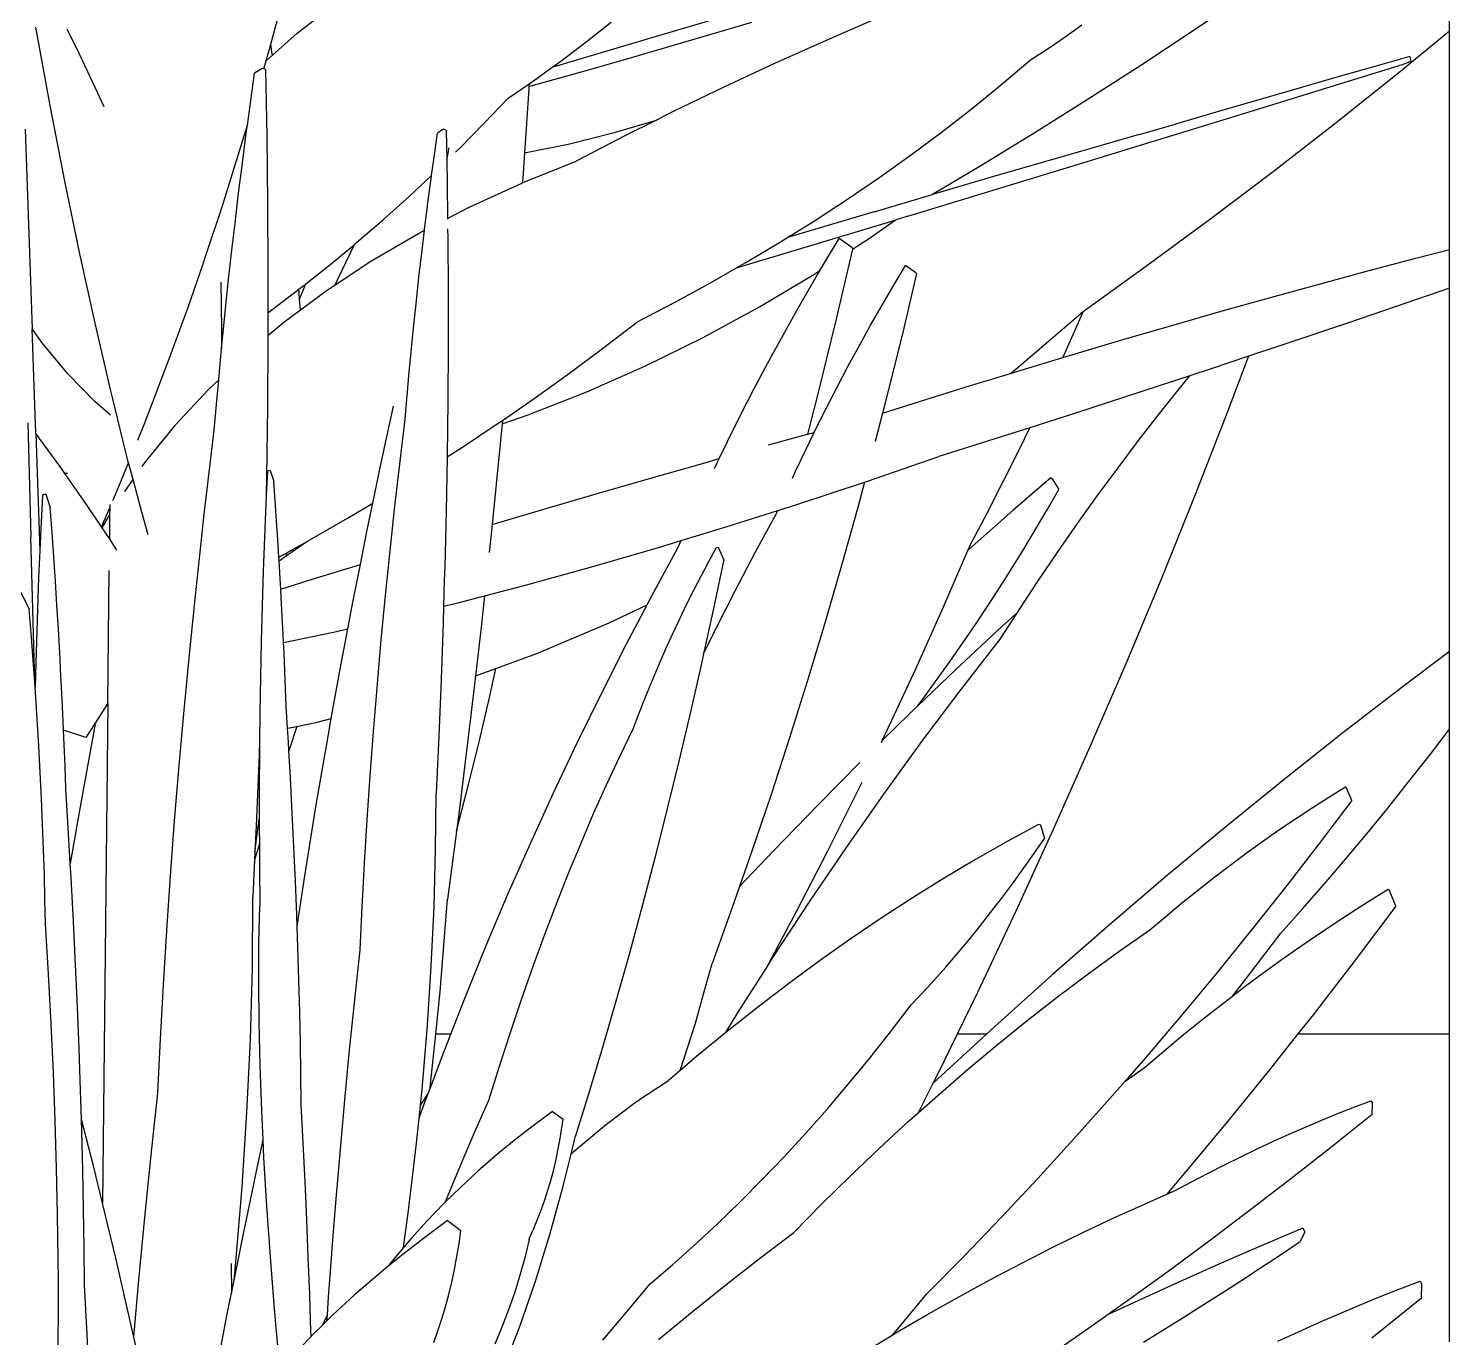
# Model space of a CAD drawing. Header units: metres. Extents: x 244.4 to 340.3, y -4.1 to 64.3.
# Drawn here: x 249.1313 to 249.6251, y 7.6842 to 8.139 of the extents above; entities that cross this region are included whole.
import ezdxf

# ---------------------------------------------------------------- set-up
doc = ezdxf.new("R2010")
doc.units = ezdxf.units.M
doc.layers.add('Edges', color=7, linetype='Continuous')

# ---------------------------------------------------------------- blocks, each defined once
blk = doc.blocks.new('Novo+Sobrado2m fr')
for p, q in [((-5.96313, -1.07925), (-5.96313, -1.01919)), ((-6.03347, -1.06644), (-6.0519, -1.0789)), ((-6.37268, -1.08376), (-6.36816, -1.06718)), ((-6.36349, -1.07996), (-6.35297, -1.0718)), ((-6.26308, -1.08299), (-6.25444, -1.07613)), ((-6.21481, -1.07407), (-6.2388, -1.08113)), ((-6.22049, -1.08051), (-6.20555, -1.07607)), ((-6.16168, -1.07461), (-6.17977, -1.08244)), ((-6.44928, -1.10507), (-6.45427, -1.07787)), ((-6.44034, -1.08483), (-6.4434, -1.07871)), ((-6.37214, -1.08763), (-6.36349, -1.07996)), ((-6.2388, -1.08113), (-6.27499, -1.09186)), ((-6.23508, -1.0848), (-6.22049, -1.08051)), ((-6.10265, -1.08524), (-6.0967, -1.08116)), ((-6.0967, -1.08116), (-6.09085, -1.07701)), ((-6.0519, -1.0789), (-6.07043, -1.09113)), ((-5.96313, -1.07925), (-5.98082, -1.09372)), ((-5.96313, -1.15512), (-5.96313, -1.07925)), ((-6.43627, -1.09331), (-6.44034, -1.08483)), ((-6.37431, -1.08955), (-6.37324, -1.08584)), ((-6.37324, -1.08584), (-6.37268, -1.08376)), ((-6.37219, -1.08724), (-6.37268, -1.08376)), ((-6.27193, -1.08967), (-6.26308, -1.08299)), ((-6.24929, -1.08892), (-6.23508, -1.0848)), ((-6.17977, -1.08244), (-6.19763, -1.09046)), ((-6.10871, -1.08925), (-6.10265, -1.08524)), ((-6.37511, -1.09237), (-6.37431, -1.08955)), ((-6.37431, -1.08955), (-6.37214, -1.08763)), ((-6.37214, -1.08763), (-6.37219, -1.08724)), ((-6.27499, -1.09186), (-6.27193, -1.08967)), ((-6.2631, -1.09288), (-6.24929, -1.08892)), ((-6.19763, -1.09046), (-6.21524, -1.09868)), ((-6.11864, -1.0977), (-6.10871, -1.08925)), ((-6.07043, -1.09113), (-6.08906, -1.10311)), ((-6.03728, -1.1087), (-5.97913, -1.09072)), ((-5.97694, -1.08807), (-5.9899, -1.09173)), ((-5.97913, -1.09072), (-5.97663, -1.08965)), ((-5.97694, -1.08807), (-5.97663, -1.08965)), ((-6.43446, -1.09707), (-6.43627, -1.09331)), ((-6.37978, -1.10424), (-6.37831, -1.09379)), ((-6.3756, -1.09218), (-6.37831, -1.09379)), ((-6.37511, -1.09237), (-6.3756, -1.09218)), ((-6.37453, -1.09259), (-6.37511, -1.09237)), ((-6.37453, -1.09259), (-6.3741, -1.11574)), ((-6.28099, -1.09617), (-6.27499, -1.09186)), ((-6.27647, -1.09666), (-6.2631, -1.09288)), ((-6.00311, -1.09549), (-6.01658, -1.09935)), ((-5.9899, -1.09173), (-6.00311, -1.09549)), ((-5.98082, -1.09372), (-6.00256, -1.11105)), ((-6.43057, -1.10551), (-6.43446, -1.09707)), ((-6.29025, -1.10249), (-6.28292, -1.09749)), ((-6.28302, -1.09926), (-6.28456, -1.12149)), ((-6.28298, -1.09847), (-6.28302, -1.09926)), ((-6.28298, -1.09847), (-6.27647, -1.09666)), ((-6.28292, -1.09749), (-6.28298, -1.09847)), ((-6.28292, -1.09749), (-6.28099, -1.09617)), ((-6.21524, -1.09868), (-6.23261, -1.10708)), ((-6.12884, -1.106), (-6.11864, -1.0977)), ((-6.01658, -1.09935), (-6.03027, -1.10331)), ((-6.44419, -1.13132), (-6.44928, -1.10507)), ((-6.38082, -1.11189), (-6.37978, -1.10424)), ((-6.29851, -1.11124), (-6.29025, -1.10249)), ((-6.13931, -1.11415), (-6.12884, -1.106)), ((-6.08906, -1.10311), (-6.10779, -1.11486)), ((-6.03027, -1.10331), (-6.04419, -1.10736)), ((-6.25289, -1.11434), (-6.2387, -1.11013)), ((-6.2387, -1.11013), (-6.24973, -1.11566)), ((-6.23261, -1.10708), (-6.2387, -1.11013)), ((-6.09471, -1.12631), (-6.03728, -1.1087)), ((-6.04419, -1.10736), (-6.05833, -1.1115)), ((-6.45805, -1.11331), (-6.45557, -1.18265)), ((-6.38397, -1.12236), (-6.38082, -1.11189)), ((-6.38256, -1.12511), (-6.38119, -1.11468)), ((-6.38119, -1.11468), (-6.38082, -1.11189)), ((-6.3741, -1.11574), (-6.37382, -1.13905)), ((-6.31597, -1.12301), (-6.31479, -1.11463)), ((-6.31262, -1.11334), (-6.31479, -1.11463)), ((-6.31176, -1.11367), (-6.31262, -1.11334)), ((-6.31176, -1.11367), (-6.31157, -1.12401)), ((-6.30698, -1.11984), (-6.29851, -1.11124)), ((-6.26939, -1.11844), (-6.25289, -1.11434)), ((-6.24973, -1.11566), (-6.2666, -1.12443)), ((-6.15005, -1.12213), (-6.13931, -1.11415)), ((-6.10779, -1.11486), (-6.12661, -1.12636)), ((-6.07094, -1.11511), (-6.0966, -1.12251)), ((-6.07094, -1.11511), (-6.05833, -1.1115)), ((-6.00256, -1.11105), (-6.02447, -1.12807)), ((-6.31157, -1.12401), (-6.31074, -1.11982)), ((-6.30847, -1.12129), (-6.30698, -1.11984)), ((-6.28456, -1.12149), (-6.26939, -1.11844)), ((-6.38961, -1.14023), (-6.38397, -1.12236)), ((-6.38386, -1.13551), (-6.38256, -1.12511)), ((-6.31683, -1.12939), (-6.31597, -1.12301)), ((-6.31157, -1.12401), (-6.31142, -1.13222)), ((-6.2853, -1.13197), (-6.2666, -1.12443)), ((-6.28456, -1.12149), (-6.28517, -1.13028)), ((-6.16105, -1.12996), (-6.15005, -1.12213)), ((-6.0966, -1.12251), (-6.12279, -1.13013)), ((-6.31882, -1.13124), (-6.31683, -1.12939)), ((-6.3171, -1.13137), (-6.31683, -1.12939)), ((-6.28517, -1.13028), (-6.2853, -1.13197)), ((-6.17231, -1.13762), (-6.16105, -1.12996)), ((-6.15133, -1.14353), (-6.09471, -1.12631)), ((-6.12661, -1.12636), (-6.1428, -1.136)), ((-6.12279, -1.13013), (-6.1428, -1.136)), ((-6.02447, -1.12807), (-6.04653, -1.14478)), ((-6.439, -1.15656), (-6.44419, -1.13132)), ((-6.38511, -1.1459), (-6.38386, -1.13551)), ((-6.32452, -1.13657), (-6.31882, -1.13124)), ((-6.31819, -1.13972), (-6.3171, -1.13137)), ((-6.31142, -1.13222), (-6.31127, -1.14428)), ((-6.30398, -1.1405), (-6.2857, -1.13213)), ((-6.2857, -1.13213), (-6.2853, -1.13197)), ((-6.39543, -1.15782), (-6.38961, -1.14023)), ((-6.37382, -1.13905), (-6.37368, -1.16252)), ((-6.33358, -1.14471), (-6.32452, -1.13657)), ((-6.31924, -1.14805), (-6.31824, -1.14009)), ((-6.31824, -1.14009), (-6.31819, -1.13972)), ((-6.31127, -1.14428), (-6.30398, -1.1405)), ((-6.18383, -1.14513), (-6.17231, -1.13762)), ((-6.16303, -1.14197), (-6.1428, -1.136)), ((-6.34285, -1.15269), (-6.33358, -1.14471)), ((-6.31136, -1.14432), (-6.31127, -1.14428)), ((-6.20706, -1.16031), (-6.15576, -1.14486)), ((-6.16303, -1.14197), (-6.19314, -1.15092)), ((-6.19314, -1.15092), (-6.18383, -1.14513)), ((-6.16431, -1.15091), (-6.15576, -1.14486)), ((-6.15133, -1.14353), (-6.15576, -1.14486)), ((-6.04653, -1.14478), (-6.06874, -1.16116)), ((-6.38631, -1.15626), (-6.38511, -1.1459)), ((-6.32573, -1.15206), (-6.32139, -1.14952)), ((-6.32139, -1.14952), (-6.31928, -1.14843)), ((-6.32024, -1.15637), (-6.31928, -1.14843)), ((-6.31928, -1.14843), (-6.31924, -1.14805)), ((-6.31123, -1.14787), (-6.31119, -1.15089)), ((-6.3523, -1.16051), (-6.34359, -1.1533)), ((-6.34954, -1.16567), (-6.34359, -1.1533)), ((-6.34359, -1.1533), (-6.34285, -1.15269)), ((-6.33791, -1.15918), (-6.32573, -1.15206)), ((-6.31119, -1.15089), (-6.31108, -1.16968)), ((-6.20764, -1.15963), (-6.19561, -1.15246)), ((-6.19561, -1.15246), (-6.19314, -1.15092)), ((-6.18036, -1.15977), (-6.17521, -1.15123)), ((-6.17056, -1.15499), (-6.17649, -1.18023)), ((-6.17078, -1.15435), (-6.17521, -1.15123)), ((-6.1705, -1.15473), (-6.17078, -1.15435)), ((-6.17056, -1.15499), (-6.16431, -1.15091)), ((-6.1705, -1.15473), (-6.17056, -1.15499)), ((-5.97484, -1.15814), (-5.96313, -1.15512)), ((-5.96313, -1.16856), (-5.96313, -1.15512)), ((-6.43373, -1.18073), (-6.439, -1.15656)), ((-6.39632, -1.16041), (-6.39543, -1.15782)), ((-6.38745, -1.1666), (-6.38631, -1.15626)), ((-6.35031, -1.16734), (-6.33791, -1.15918)), ((-6.3212, -1.16467), (-6.32024, -1.15637)), ((-6.21091, -1.16149), (-6.20764, -1.15963)), ((-6.21091, -1.16149), (-6.20706, -1.16031)), ((-6.18188, -1.16236), (-6.18036, -1.15977)), ((-5.99155, -1.16255), (-5.97484, -1.15814)), ((-6.40143, -1.17514), (-6.39632, -1.16041)), ((-6.37368, -1.16252), (-6.37368, -1.17705)), ((-6.36045, -1.16698), (-6.3523, -1.16051)), ((-6.32211, -1.17296), (-6.3212, -1.16467)), ((-6.21991, -1.16663), (-6.21091, -1.16149)), ((-6.20294, -1.17502), (-6.18346, -1.16339)), ((-6.18542, -1.16839), (-6.18188, -1.16236)), ((-6.18346, -1.16339), (-6.18188, -1.16236)), ((-6.15623, -1.16748), (-6.15211, -1.16064)), ((-6.14833, -1.16345), (-6.15313, -1.18388)), ((-6.14856, -1.16315), (-6.15211, -1.16064)), ((-6.14833, -1.16345), (-6.14856, -1.16315)), ((-6.06874, -1.16116), (-6.09043, -1.17674)), ((-6.00839, -1.16709), (-5.99155, -1.16255)), ((-6.39002, -1.1664), (-6.38984, -1.18303)), ((-6.38853, -1.17691), (-6.38745, -1.1666)), ((-6.3718, -1.17567), (-6.36293, -1.16892)), ((-6.36293, -1.16892), (-6.36196, -1.16817)), ((-6.36281, -1.1702), (-6.36293, -1.16892)), ((-6.36266, -1.17233), (-6.36045, -1.16698)), ((-6.3624, -1.17606), (-6.3535, -1.16945)), ((-6.36196, -1.16817), (-6.36045, -1.16698)), ((-6.3535, -1.16945), (-6.35031, -1.16734)), ((-6.35031, -1.16734), (-6.34954, -1.16567)), ((-6.31108, -1.16968), (-6.31108, -1.1886)), ((-6.23243, -1.17345), (-6.21991, -1.16663)), ((-6.1904, -1.17709), (-6.18542, -1.16839)), ((-6.16029, -1.17439), (-6.15623, -1.16748)), ((-6.02536, -1.17176), (-6.00839, -1.16709)), ((-5.96313, -1.16856), (-5.97426, -1.17239)), ((-5.96313, -1.29481), (-5.96313, -1.16856)), ((-6.36266, -1.17233), (-6.36281, -1.1702)), ((-6.3624, -1.17606), (-6.36266, -1.17233)), ((-6.32298, -1.18122), (-6.32211, -1.17296)), ((-6.24519, -1.1801), (-6.23243, -1.17345)), ((-6.2227, -1.18577), (-6.20294, -1.17502)), ((-6.16428, -1.18136), (-6.16029, -1.17439)), ((-6.04245, -1.17655), (-6.02536, -1.17176)), ((-5.97426, -1.17239), (-5.99823, -1.18055)), ((-6.40761, -1.19219), (-6.40143, -1.17514)), ((-6.38924, -1.18395), (-6.38853, -1.17691)), ((-6.37368, -1.17705), (-6.3718, -1.17567)), ((-6.37368, -1.17705), (-6.37368, -1.18497)), ((-6.36812, -1.18031), (-6.3624, -1.17606)), ((-6.1953, -1.18587), (-6.1904, -1.17709)), ((-6.11301, -1.196), (-6.09111, -1.17722)), ((-6.0967, -1.19088), (-6.0916, -1.17943)), ((-6.0916, -1.17943), (-6.09043, -1.17674)), ((-6.09043, -1.17674), (-6.09111, -1.17722)), ((-6.05965, -1.18147), (-6.04245, -1.17655)), ((-6.45206, -1.18755), (-6.45557, -1.18265)), ((-6.45432, -1.21903), (-6.45557, -1.18265)), ((-6.42839, -1.20378), (-6.43373, -1.18073)), ((-6.38984, -1.18303), (-6.38978, -1.18946)), ((-6.38956, -1.1872), (-6.38924, -1.18395)), ((-6.37368, -1.18497), (-6.36812, -1.18031)), ((-6.37368, -1.18497), (-6.37368, -1.18613)), ((-6.3238, -1.18945), (-6.32298, -1.18122)), ((-6.25695, -1.18917), (-6.24519, -1.1801)), ((-6.17649, -1.18023), (-6.18274, -1.20565)), ((-6.16819, -1.18839), (-6.16428, -1.18136)), ((-6.15313, -1.18388), (-6.15814, -1.20423)), ((-6.07697, -1.18651), (-6.05965, -1.18147)), ((-5.99823, -1.18055), (-6.02214, -1.18859)), ((-6.44315, -1.1983), (-6.45206, -1.18755)), ((-6.39053, -1.19745), (-6.38978, -1.18946)), ((-6.38978, -1.18946), (-6.38956, -1.1872)), ((-6.37368, -1.18613), (-6.37383, -1.2099)), ((-6.32458, -1.19767), (-6.3238, -1.18945)), ((-6.31108, -1.1886), (-6.3112, -1.20764)), ((-6.26895, -1.19808), (-6.25695, -1.18917)), ((-6.2427, -1.19563), (-6.2227, -1.18577)), ((-6.2001, -1.19473), (-6.1953, -1.18587)), ((-6.17204, -1.19549), (-6.16819, -1.18839)), ((-6.09439, -1.19167), (-6.07697, -1.18651)), ((-6.02214, -1.18859), (-6.03298, -1.19219)), ((-6.41398, -1.20895), (-6.40761, -1.19219)), ((-6.20482, -1.20366), (-6.2001, -1.19473)), ((-6.11192, -1.19696), (-6.09749, -1.19261)), ((-6.09749, -1.19261), (-6.0967, -1.19088)), ((-6.09749, -1.19261), (-6.09439, -1.19167)), ((-6.03298, -1.19219), (-6.04598, -1.19652)), ((-6.03298, -1.19219), (-6.04013, -1.21109)), ((-6.44297, -1.19848), (-6.44315, -1.1983)), ((-6.43383, -1.20792), (-6.44297, -1.19848)), ((-6.39079, -1.20032), (-6.39053, -1.19745)), ((-6.32532, -1.20586), (-6.32458, -1.19767)), ((-6.2812, -1.20685), (-6.26895, -1.19808)), ((-6.26291, -1.20457), (-6.2427, -1.19563)), ((-6.17582, -1.20264), (-6.17204, -1.19549)), ((-6.12954, -1.20236), (-6.1157, -1.19812)), ((-6.1157, -1.19812), (-6.11301, -1.196)), ((-6.1157, -1.19812), (-6.11192, -1.19696)), ((-6.05341, -1.19896), (-6.06975, -1.20433)), ((-6.05652, -1.20277), (-6.05341, -1.19896)), ((-6.04598, -1.19652), (-6.05341, -1.19896)), ((-6.42773, -1.20646), (-6.42839, -1.20378)), ((-6.40579, -1.21605), (-6.39438, -1.20372)), ((-6.39438, -1.20372), (-6.39079, -1.20032)), ((-6.39145, -1.20768), (-6.39079, -1.20032)), ((-6.28328, -1.21259), (-6.26291, -1.20457)), ((-6.20945, -1.21267), (-6.20482, -1.20366)), ((-6.17953, -1.20986), (-6.17582, -1.20264)), ((-6.15814, -1.20423), (-6.16012, -1.21195)), ((-6.14726, -1.20788), (-6.12954, -1.20236)), ((-6.06975, -1.20433), (-6.09344, -1.21202)), ((-6.06389, -1.21202), (-6.05652, -1.20277)), ((-6.42839, -1.21268), (-6.43383, -1.20792)), ((-6.42299, -1.22567), (-6.42773, -1.20646)), ((-6.41649, -1.21527), (-6.41398, -1.20895)), ((-6.39231, -1.21787), (-6.39145, -1.20768)), ((-6.3343, -1.22919), (-6.33001, -1.20956)), ((-6.32588, -1.21252), (-6.32532, -1.20586)), ((-6.3112, -1.20764), (-6.31144, -1.22679)), ((-6.29223, -1.21447), (-6.2812, -1.20685)), ((-6.18274, -1.20565), (-6.18624, -1.21926)), ((-6.16012, -1.21195), (-6.14726, -1.20788)), ((-6.37383, -1.2099), (-6.37413, -1.23381)), ((-6.3279, -1.2297), (-6.326, -1.21402)), ((-6.326, -1.21402), (-6.32588, -1.21252)), ((-6.29369, -1.21548), (-6.29223, -1.21447)), ((-6.29235, -1.21571), (-6.28328, -1.21259)), ((-6.29223, -1.21447), (-6.29235, -1.21571)), ((-6.21399, -1.22175), (-6.20945, -1.21267)), ((-6.18317, -1.21713), (-6.17953, -1.20986)), ((-6.16012, -1.21195), (-6.16265, -1.22178)), ((-6.09344, -1.21202), (-6.10894, -1.217)), ((-6.07116, -1.22141), (-6.06389, -1.21202)), ((-6.04013, -1.21109), (-6.05167, -1.24061)), ((-6.45712, -1.21534), (-6.45602, -1.25491)), ((-6.4489, -1.22642), (-6.45432, -1.21903)), ((-6.45432, -1.21903), (-6.45294, -1.25983)), ((-6.41889, -1.22133), (-6.41649, -1.21527)), ((-6.41562, -1.2282), (-6.40595, -1.21623)), ((-6.40595, -1.21623), (-6.40579, -1.21605)), ((-6.39468, -1.23744), (-6.39231, -1.21787)), ((-6.30642, -1.22395), (-6.29369, -1.21548)), ((-6.29235, -1.21571), (-6.29309, -1.22379)), ((-6.19972, -1.22297), (-6.18624, -1.21926)), ((-6.18673, -1.22446), (-6.1839, -1.21862)), ((-6.18624, -1.21926), (-6.1839, -1.21862)), ((-6.1839, -1.21862), (-6.18317, -1.21713)), ((-6.10894, -1.217), (-6.11704, -1.2196)), ((-6.11266, -1.22465), (-6.10894, -1.217)), ((-6.31145, -1.22717), (-6.30642, -1.22395)), ((-6.29309, -1.22379), (-6.29579, -1.25061)), ((-6.21691, -1.22776), (-6.21399, -1.22175)), ((-6.19022, -1.23185), (-6.18673, -1.22446)), ((-6.11704, -1.2196), (-6.14056, -1.22705)), ((-6.07833, -1.23091), (-6.07116, -1.22141)), ((-6.44566, -1.23084), (-6.4489, -1.22642)), ((-6.42724, -1.24163), (-6.42207, -1.22917)), ((-6.42207, -1.22917), (-6.42299, -1.22567)), ((-6.42052, -1.23505), (-6.42207, -1.22917)), ((-6.41736, -1.23052), (-6.41645, -1.22923)), ((-6.41645, -1.22923), (-6.41562, -1.2282)), ((-6.33723, -1.24321), (-6.3343, -1.22919)), ((-6.31145, -1.22717), (-6.31179, -1.24605)), ((-6.31144, -1.22679), (-6.31145, -1.22717)), ((-6.24111, -1.23462), (-6.22193, -1.22917)), ((-6.22193, -1.22917), (-6.21691, -1.22776)), ((-6.21844, -1.2309), (-6.21691, -1.22776)), ((-6.16533, -1.23556), (-6.14056, -1.22705)), ((-6.11819, -1.23571), (-6.11266, -1.22465)), ((-6.44422, -1.2329), (-6.44566, -1.23084)), ((-6.44333, -1.23289), (-6.44422, -1.2329)), ((-6.4367, -1.24364), (-6.44422, -1.2329)), ((-6.37382, -1.23212), (-6.37425, -1.24072)), ((-6.37413, -1.23381), (-6.37425, -1.24072)), ((-6.37286, -1.23183), (-6.37382, -1.23212)), ((-6.37286, -1.23183), (-6.37166, -1.23555)), ((-6.32969, -1.24534), (-6.3279, -1.2297)), ((-6.21855, -1.23113), (-6.21844, -1.2309)), ((-6.19145, -1.23451), (-6.19022, -1.23185)), ((-6.0854, -1.24054), (-6.07833, -1.23091)), ((-6.42342, -1.2392), (-6.42052, -1.23505)), ((-6.41903, -1.2407), (-6.42052, -1.23505)), ((-6.39578, -1.2471), (-6.39468, -1.23744)), ((-6.37116, -1.24245), (-6.37166, -1.23555)), ((-6.2604, -1.24018), (-6.24111, -1.23462)), ((-6.18986, -1.24367), (-6.16641, -1.23592)), ((-6.16641, -1.23592), (-6.16877, -1.24472)), ((-6.16641, -1.23592), (-6.16533, -1.23556)), ((-6.12383, -1.24667), (-6.11819, -1.23571)), ((-6.10168, -1.23444), (-6.11485, -1.24578)), ((-6.10285, -1.24536), (-6.09887, -1.23846)), ((-6.10168, -1.23444), (-6.1012, -1.23474)), ((-6.1012, -1.23474), (-6.09887, -1.23846)), ((-6.452, -1.24046), (-6.45271, -1.25461)), ((-6.45081, -1.2401), (-6.452, -1.24046)), ((-6.45081, -1.2401), (-6.4493, -1.24474)), ((-6.43148, -1.25142), (-6.4367, -1.24364)), ((-6.42863, -1.24373), (-6.42864, -1.24487)), ((-6.42751, -1.24225), (-6.42724, -1.24163)), ((-6.41754, -1.24636), (-6.41903, -1.2407)), ((-6.37439, -1.24346), (-6.3749, -1.25503)), ((-6.37425, -1.24072), (-6.37439, -1.24346)), ((-6.37068, -1.24929), (-6.37116, -1.24245)), ((-6.34601, -1.24845), (-6.33723, -1.24321)), ((-6.33929, -1.25308), (-6.33723, -1.24321)), ((-6.27978, -1.24586), (-6.2604, -1.24018)), ((-6.19654, -1.24579), (-6.18986, -1.24367)), ((-6.09238, -1.25029), (-6.0854, -1.24054)), ((-6.05167, -1.24061), (-6.06351, -1.26992)), ((-6.44868, -1.25336), (-6.4493, -1.24474)), ((-6.43148, -1.25142), (-6.42864, -1.24487)), ((-6.43126, -1.25175), (-6.42867, -1.24739)), ((-6.42867, -1.24739), (-6.42875, -1.2555)), ((-6.42864, -1.24487), (-6.42867, -1.24739)), ((-6.4153, -1.25427), (-6.41754, -1.24636)), ((-6.39691, -1.25696), (-6.39578, -1.2471)), ((-6.35967, -1.25631), (-6.34601, -1.24845)), ((-6.33137, -1.26092), (-6.32969, -1.24534)), ((-6.31179, -1.24605), (-6.31226, -1.26542)), ((-6.29579, -1.25061), (-6.27978, -1.24586)), ((-6.21411, -1.25136), (-6.19654, -1.24579)), ((-6.20425, -1.26014), (-6.19699, -1.24678)), ((-6.19699, -1.24678), (-6.19654, -1.24579)), ((-6.16877, -1.24472), (-6.17439, -1.26485)), ((-6.12958, -1.25753), (-6.12383, -1.24667)), ((-6.11485, -1.24578), (-6.12794, -1.25735)), ((-6.10689, -1.25219), (-6.10285, -1.24536)), ((-6.44809, -1.2619), (-6.44868, -1.25336)), ((-6.43126, -1.25175), (-6.43148, -1.25142)), ((-6.42875, -1.2555), (-6.43126, -1.25175)), ((-6.37023, -1.25606), (-6.37068, -1.24929)), ((-6.34157, -1.2645), (-6.33929, -1.25308)), ((-6.29579, -1.25061), (-6.29624, -1.25509)), ((-6.23011, -1.25622), (-6.21411, -1.25136)), ((-6.11098, -1.25896), (-6.10689, -1.25219)), ((-6.09925, -1.26016), (-6.09238, -1.25029)), ((-6.45469, -1.30541), (-6.45602, -1.25491)), ((-6.45271, -1.25461), (-6.45294, -1.25983)), ((-6.42793, -1.25673), (-6.42875, -1.2555)), ((-6.42613, -1.25953), (-6.42793, -1.25673)), ((-6.39901, -1.27642), (-6.39691, -1.25696)), ((-6.3749, -1.25503), (-6.37534, -1.26683)), ((-6.36986, -1.26195), (-6.37023, -1.25606)), ((-6.36537, -1.25947), (-6.3609, -1.25699)), ((-6.36518, -1.26), (-6.3609, -1.25699)), ((-6.3609, -1.25699), (-6.35967, -1.25631)), ((-6.29624, -1.25509), (-6.29681, -1.26038)), ((-6.26155, -1.26544), (-6.23802, -1.25863)), ((-6.24031, -1.27544), (-6.23124, -1.25877)), ((-6.23802, -1.25863), (-6.23011, -1.25622)), ((-6.23124, -1.25877), (-6.23011, -1.25622)), ((-6.22053, -1.26351), (-6.21794, -1.25878)), ((-6.21709, -1.25864), (-6.21794, -1.25878)), ((-6.21532, -1.26276), (-6.21709, -1.25864)), ((-6.12794, -1.25735), (-6.13051, -1.25968)), ((-6.13051, -1.25968), (-6.12958, -1.25753)), ((-6.11512, -1.26566), (-6.11098, -1.25896)), ((-6.45294, -1.25983), (-6.45335, -1.26906)), ((-6.44752, -1.27035), (-6.44809, -1.2619)), ((-6.36986, -1.26195), (-6.36712, -1.26044)), ((-6.36981, -1.26276), (-6.36986, -1.26195)), ((-6.36978, -1.26323), (-6.36981, -1.26276)), ((-6.36978, -1.26323), (-6.36721, -1.26142)), ((-6.36941, -1.26939), (-6.36978, -1.26323)), ((-6.36721, -1.26142), (-6.36518, -1.26)), ((-6.36721, -1.26142), (-6.36712, -1.26044)), ((-6.36712, -1.26044), (-6.36537, -1.25947)), ((-6.36518, -1.26), (-6.36537, -1.25947)), ((-6.33295, -1.27646), (-6.33137, -1.26092)), ((-6.22309, -1.26833), (-6.22053, -1.26351)), ((-6.21532, -1.26276), (-6.21904, -1.28041)), ((-6.21135, -1.27364), (-6.20425, -1.26014)), ((-6.13896, -1.27928), (-6.13051, -1.25968)), ((-6.10602, -1.27015), (-6.09925, -1.26016)), ((-6.42935, -1.31274), (-6.42887, -1.26657)), ((-6.37534, -1.26683), (-6.37572, -1.27887)), ((-6.35826, -1.26967), (-6.34157, -1.2645)), ((-6.34406, -1.27699), (-6.34157, -1.2645)), ((-6.31226, -1.26542), (-6.31239, -1.27003)), ((-6.28465, -1.2718), (-6.26155, -1.26544)), ((-6.22562, -1.27324), (-6.22309, -1.26833)), ((-6.17439, -1.26485), (-6.18021, -1.28489)), ((-6.11932, -1.2723), (-6.11512, -1.26566)), ((-6.45335, -1.26906), (-6.4539, -1.2838)), ((-6.44699, -1.27871), (-6.44752, -1.27035)), ((-6.36919, -1.2731), (-6.36941, -1.26939)), ((-6.36919, -1.2731), (-6.35826, -1.26967)), ((-6.36903, -1.27595), (-6.36919, -1.2731)), ((-6.31239, -1.27003), (-6.31266, -1.279)), ((-6.29843, -1.27539), (-6.28465, -1.2718)), ((-6.22812, -1.27825), (-6.22562, -1.27324)), ((-6.21828, -1.28729), (-6.21135, -1.27364)), ((-6.12358, -1.27886), (-6.11932, -1.2723)), ((-6.11269, -1.28025), (-6.10602, -1.27015)), ((-6.06351, -1.26992), (-6.07565, -1.29902)), ((-6.45951, -1.27418), (-6.45666, -1.28004)), ((-6.44649, -1.28699), (-6.44699, -1.27871)), ((-6.40098, -1.29582), (-6.39901, -1.27642)), ((-6.36868, -1.28244), (-6.36903, -1.27595)), ((-6.34593, -1.28686), (-6.34406, -1.27699)), ((-6.33442, -1.29194), (-6.33295, -1.27646)), ((-6.31266, -1.279), (-6.30727, -1.27769)), ((-6.30727, -1.27769), (-6.29843, -1.27539)), ((-6.29843, -1.27539), (-6.29963, -1.28644)), ((-6.25517, -1.28484), (-6.24193, -1.27852)), ((-6.24917, -1.2923), (-6.24193, -1.27852)), ((-6.24193, -1.27852), (-6.24031, -1.27544)), ((-6.23058, -1.28336), (-6.22812, -1.27825)), ((-6.45586, -1.28977), (-6.45666, -1.28004)), ((-6.37572, -1.27887), (-6.37603, -1.29114)), ((-6.36835, -1.28885), (-6.36868, -1.28244)), ((-6.31266, -1.279), (-6.31284, -1.2849)), ((-6.23301, -1.28855), (-6.23058, -1.28336)), ((-6.21904, -1.28041), (-6.22235, -1.29558)), ((-6.14861, -1.30081), (-6.13896, -1.27928)), ((-6.12788, -1.28534), (-6.12358, -1.27886)), ((-6.11925, -1.29047), (-6.11328, -1.28118)), ((-6.11328, -1.28118), (-6.11864, -1.28605)), ((-6.11328, -1.28118), (-6.11269, -1.28025)), ((-6.4539, -1.2838), (-6.45437, -1.29882)), ((-6.44602, -1.29518), (-6.44649, -1.28699)), ((-6.36822, -1.29163), (-6.35089, -1.28799)), ((-6.35089, -1.28799), (-6.34593, -1.28686)), ((-6.3486, -1.30091), (-6.34593, -1.28686)), ((-6.31284, -1.2849), (-6.31354, -1.30447)), ((-6.29963, -1.28644), (-6.30158, -1.30324)), ((-6.28021, -1.2954), (-6.25517, -1.28484)), ((-6.2354, -1.29384), (-6.23301, -1.28855)), ((-6.22235, -1.29558), (-6.21828, -1.28729)), ((-6.18021, -1.28489), (-6.18624, -1.30484)), ((-6.11864, -1.28605), (-6.13476, -1.30107)), ((-6.13224, -1.29176), (-6.12788, -1.28534)), ((-6.45512, -1.29938), (-6.45586, -1.28977)), ((-6.37603, -1.29114), (-6.37629, -1.30363)), ((-6.36822, -1.29163), (-6.36835, -1.28885)), ((-6.36805, -1.29519), (-6.36822, -1.29163)), ((-6.33578, -1.30737), (-6.33442, -1.29194)), ((-6.25782, -1.30933), (-6.24917, -1.2923)), ((-6.13665, -1.2981), (-6.13224, -1.29176)), ((-6.13296, -1.30813), (-6.11925, -1.29047)), ((-6.44559, -1.30328), (-6.44602, -1.29518)), ((-6.40282, -1.31515), (-6.40098, -1.29582)), ((-6.36778, -1.30146), (-6.36805, -1.29519)), ((-6.29449, -1.30064), (-6.28021, -1.2954)), ((-6.23776, -1.29921), (-6.2354, -1.29384)), ((-6.22285, -1.2979), (-6.22678, -1.31522)), ((-6.22235, -1.29558), (-6.22285, -1.2979)), ((-6.14111, -1.30437), (-6.13665, -1.2981)), ((-5.96313, -1.29481), (-5.97974, -1.30727)), ((-5.96313, -1.32174), (-5.96313, -1.29481)), ((-6.45469, -1.30541), (-6.45512, -1.29938)), ((-6.45437, -1.29882), (-6.45458, -1.30693)), ((-6.44518, -1.31129), (-6.44559, -1.30328)), ((-6.36753, -1.30765), (-6.36778, -1.30146)), ((-6.35168, -1.31803), (-6.3486, -1.30091)), ((-6.30158, -1.30324), (-6.30327, -1.31784)), ((-6.30158, -1.30324), (-6.29449, -1.30064)), ((-6.2966, -1.31031), (-6.29449, -1.30064)), ((-6.24008, -1.30468), (-6.23776, -1.29921)), ((-6.15851, -1.32213), (-6.14861, -1.30081)), ((-6.13476, -1.30107), (-6.148, -1.31374)), ((-6.07565, -1.29902), (-6.08809, -1.32791)), ((-6.45458, -1.30693), (-6.45469, -1.30541)), ((-6.45444, -1.30889), (-6.45458, -1.30693)), ((-6.37629, -1.30363), (-6.37648, -1.31635)), ((-6.3673, -1.31376), (-6.36753, -1.30765)), ((-6.33704, -1.32272), (-6.33578, -1.30737)), ((-6.31354, -1.30447), (-6.31435, -1.32415)), ((-6.24236, -1.31024), (-6.24008, -1.30468)), ((-6.18624, -1.30484), (-6.19246, -1.3247)), ((-6.14645, -1.32608), (-6.13296, -1.30813)), ((-6.14562, -1.31055), (-6.14111, -1.30437)), ((-5.97974, -1.30727), (-6.00022, -1.32304)), ((-6.45382, -1.3183), (-6.45444, -1.30889)), ((-6.4448, -1.31921), (-6.44518, -1.31129)), ((-6.42935, -1.31274), (-6.43371, -1.31962)), ((-6.42935, -1.31274), (-6.43116, -1.48636)), ((-6.30017, -1.32567), (-6.2966, -1.31031)), ((-6.26626, -1.32654), (-6.25782, -1.30933)), ((-6.24461, -1.31588), (-6.24236, -1.31024)), ((-6.148, -1.31374), (-6.14562, -1.31055)), ((-6.45326, -1.32759), (-6.45382, -1.3183)), ((-6.40452, -1.3344), (-6.40282, -1.31515)), ((-6.37648, -1.31635), (-6.37657, -1.32584)), ((-6.36684, -1.32143), (-6.3673, -1.31376)), ((-6.35661, -1.31931), (-6.35168, -1.31803)), ((-6.3529, -1.32483), (-6.35168, -1.31803)), ((-6.30327, -1.31784), (-6.30716, -1.34929)), ((-6.24682, -1.32161), (-6.24461, -1.31588)), ((-6.22678, -1.31522), (-6.23081, -1.33237)), ((-6.15076, -1.31639), (-6.16023, -1.32568)), ((-6.148, -1.31374), (-6.15076, -1.31639)), ((-6.44468, -1.32212), (-6.4448, -1.31921)), ((-6.43689, -1.32464), (-6.44468, -1.32212)), ((-6.44446, -1.32703), (-6.44468, -1.32212)), ((-6.43375, -1.31983), (-6.43941, -1.35128)), ((-6.43371, -1.31962), (-6.43689, -1.32464)), ((-6.43371, -1.31962), (-6.43375, -1.31983)), ((-6.36684, -1.32143), (-6.36359, -1.32076)), ((-6.36654, -1.32627), (-6.36684, -1.32143)), ((-6.36359, -1.32076), (-6.36638, -1.32922)), ((-6.36359, -1.32076), (-6.35661, -1.31931)), ((-6.33819, -1.33801), (-6.33704, -1.32272)), ((-6.25147, -1.33121), (-6.24682, -1.32161)), ((-6.16023, -1.32568), (-6.15851, -1.32213)), ((-6.00022, -1.32304), (-6.02061, -1.33918)), ((-5.97016, -1.33089), (-5.96313, -1.32174)), ((-5.96313, -1.42774), (-5.96313, -1.32174)), ((-6.45276, -1.33676), (-6.45326, -1.32759)), ((-6.44415, -1.33475), (-6.44446, -1.32703)), ((-6.37657, -1.32584), (-6.37675, -1.33079)), ((-6.37657, -1.32584), (-6.3766, -1.3293)), ((-6.36638, -1.32922), (-6.36654, -1.32627)), ((-6.35698, -1.34875), (-6.3529, -1.32483)), ((-6.31435, -1.32415), (-6.31528, -1.34392)), ((-6.30394, -1.34096), (-6.30017, -1.32567)), ((-6.27448, -1.34391), (-6.26626, -1.32654)), ((-6.19246, -1.3247), (-6.19889, -1.34446)), ((-6.16054, -1.32633), (-6.16023, -1.32568)), ((-6.15969, -1.34433), (-6.14645, -1.32608)), ((-6.08809, -1.32791), (-6.10083, -1.35657)), ((-6.37675, -1.33079), (-6.37776, -1.35535)), ((-6.3766, -1.3293), (-6.37667, -1.34247)), ((-6.36584, -1.33861), (-6.36638, -1.32922)), ((-6.25603, -1.34103), (-6.25147, -1.33121)), ((-6.23081, -1.33237), (-6.23495, -1.34935)), ((-5.97736, -1.34007), (-5.97016, -1.33089)), ((-6.45232, -1.34583), (-6.45276, -1.33676)), ((-6.44387, -1.34238), (-6.44415, -1.33475)), ((-6.40609, -1.35357), (-6.40452, -1.3344)), ((-6.33922, -1.35323), (-6.33819, -1.33801)), ((-6.16799, -1.33333), (-6.18243, -1.34787)), ((-6.44292, -1.358), (-6.44387, -1.34238)), ((-6.37667, -1.34247), (-6.37667, -1.35299)), ((-6.3652, -1.35077), (-6.36584, -1.33861)), ((-6.30791, -1.35617), (-6.30394, -1.34096)), ((-6.26051, -1.35106), (-6.25603, -1.34103)), ((-6.16868, -1.34321), (-6.1672, -1.34013)), ((-6.02061, -1.33918), (-6.04091, -1.35567)), ((-6.00512, -1.34534), (-5.9993, -1.34173)), ((-5.9993, -1.34173), (-5.9989, -1.34208)), ((-5.99714, -1.3465), (-5.9989, -1.34208)), ((-5.98462, -1.34913), (-5.97736, -1.34007)), ((-6.45194, -1.35477), (-6.45232, -1.34583)), ((-6.31542, -1.36355), (-6.31528, -1.34392)), ((-6.28248, -1.36143), (-6.27448, -1.34391)), ((-6.19889, -1.34446), (-6.20552, -1.36413)), ((-6.18243, -1.34787), (-6.19808, -1.36403)), ((-6.1791, -1.36406), (-6.16868, -1.34321)), ((-6.1727, -1.36286), (-6.15969, -1.34433)), ((-6.01092, -1.34905), (-6.00512, -1.34534)), ((-5.99714, -1.3465), (-6.00876, -1.36188)), ((-6.43941, -1.35128), (-6.44233, -1.36841)), ((-6.36462, -1.36276), (-6.3652, -1.35077)), ((-6.36083, -1.37266), (-6.35698, -1.34875)), ((-6.30716, -1.34929), (-6.30821, -1.35727)), ((-6.2649, -1.36131), (-6.26051, -1.35106)), ((-6.23495, -1.34935), (-6.23919, -1.36614)), ((-6.02244, -1.35676), (-6.01669, -1.35286)), ((-6.01669, -1.35286), (-6.01092, -1.34905)), ((-5.99193, -1.35808), (-5.98462, -1.34913)), ((-6.45162, -1.3636), (-6.45194, -1.35477)), ((-6.40752, -1.37266), (-6.40609, -1.35357)), ((-6.37819, -1.36451), (-6.37667, -1.35299)), ((-6.37776, -1.35535), (-6.37819, -1.36451)), ((-6.37667, -1.35299), (-6.37667, -1.35585)), ((-6.37667, -1.35585), (-6.37664, -1.36159)), ((-6.34015, -1.36837), (-6.33922, -1.35323)), ((-6.30821, -1.35727), (-6.3113, -1.38077)), ((-6.30821, -1.35727), (-6.30791, -1.35617)), ((-6.10595, -1.3549), (-6.11689, -1.3608)), ((-6.10083, -1.35657), (-6.11387, -1.38502)), ((-6.10521, -1.35494), (-6.10595, -1.3549)), ((-6.10521, -1.35494), (-6.10389, -1.35974)), ((-6.04091, -1.35567), (-6.06113, -1.37251)), ((-6.02815, -1.36077), (-6.02244, -1.35676)), ((-6.44233, -1.36841), (-6.44292, -1.358)), ((-6.37664, -1.36159), (-6.37831, -1.36708)), ((-6.37664, -1.36159), (-6.3766, -1.36945)), ((-6.29027, -1.37912), (-6.28248, -1.36143)), ((-6.26921, -1.37177), (-6.2649, -1.36131)), ((-6.11689, -1.3608), (-6.12781, -1.36699)), ((-6.10756, -1.36508), (-6.10389, -1.35974)), ((-6.03383, -1.36487), (-6.02815, -1.36077)), ((-6.00876, -1.36188), (-6.0205, -1.37707)), ((-5.99931, -1.36691), (-5.99193, -1.35808)), ((-6.45161, -1.36364), (-6.45162, -1.3636)), ((-6.45135, -1.37231), (-6.45161, -1.36364)), ((-6.37831, -1.36708), (-6.37892, -1.38003)), ((-6.37819, -1.36451), (-6.37831, -1.36708)), ((-6.3641, -1.37458), (-6.36462, -1.36276)), ((-6.31596, -1.38357), (-6.31542, -1.36355)), ((-6.23919, -1.36614), (-6.24353, -1.38276)), ((-6.19808, -1.36403), (-6.20981, -1.37645)), ((-6.20552, -1.36413), (-6.20981, -1.37645)), ((-6.18977, -1.38468), (-6.1791, -1.36406)), ((-6.18547, -1.38167), (-6.1727, -1.36286)), ((-6.12781, -1.36699), (-6.13868, -1.37345)), ((-6.11127, -1.37032), (-6.10756, -1.36508)), ((-6.03948, -1.36907), (-6.03383, -1.36487)), ((-6.00674, -1.37562), (-5.99931, -1.36691)), ((-6.45115, -1.3809), (-6.45135, -1.37231)), ((-6.44204, -1.3734), (-6.44233, -1.36841)), ((-6.3766, -1.36945), (-6.37647, -1.38327)), ((-6.34097, -1.38343), (-6.34015, -1.36837)), ((-6.27343, -1.38244), (-6.26921, -1.37177)), ((-6.11502, -1.37547), (-6.11127, -1.37032)), ((-6.06113, -1.37251), (-6.08126, -1.3897)), ((-6.0451, -1.37336), (-6.03948, -1.36907)), ((-6.44124, -1.38859), (-6.44204, -1.3734)), ((-6.40881, -1.39166), (-6.40752, -1.37266)), ((-6.36364, -1.38621), (-6.3641, -1.37458)), ((-6.36349, -1.39027), (-6.36083, -1.37266)), ((-6.20981, -1.37645), (-6.21234, -1.38369)), ((-6.13868, -1.37345), (-6.14951, -1.38018)), ((-6.1188, -1.38053), (-6.11502, -1.37547)), ((-6.05069, -1.37775), (-6.0451, -1.37336)), ((-6.0205, -1.37707), (-6.03238, -1.39207)), ((-6.01423, -1.38421), (-6.00674, -1.37562)), ((-5.99172, -1.38181), (-5.98444, -1.3773)), ((-5.98444, -1.3773), (-5.98395, -1.37774)), ((-6.45101, -1.38937), (-6.45115, -1.3809)), ((-6.37909, -1.40454), (-6.37892, -1.38003)), ((-6.31379, -1.41283), (-6.3113, -1.38077)), ((-6.29783, -1.39695), (-6.29027, -1.37912)), ((-6.27757, -1.39331), (-6.27343, -1.38244)), ((-6.19799, -1.40075), (-6.18547, -1.38167)), ((-6.14951, -1.38018), (-6.1603, -1.38719)), ((-6.12261, -1.38549), (-6.1188, -1.38053)), ((-6.06175, -1.38682), (-6.05624, -1.38224)), ((-6.05624, -1.38224), (-6.05069, -1.37775)), ((-5.99896, -1.38644), (-5.99172, -1.38181)), ((-5.98175, -1.38326), (-5.98395, -1.37774)), ((-6.37679, -1.39594), (-6.37647, -1.38327)), ((-6.36349, -1.39027), (-6.36364, -1.38621)), ((-6.34168, -1.3984), (-6.34097, -1.38343)), ((-6.31691, -1.40393), (-6.31596, -1.38357)), ((-6.24353, -1.38276), (-6.24798, -1.39919)), ((-6.21234, -1.38369), (-6.21935, -1.40315)), ((-6.20062, -1.40491), (-6.18977, -1.38468)), ((-6.1603, -1.38719), (-6.17105, -1.39447)), ((-6.11387, -1.38502), (-6.12719, -1.41324)), ((-6.12645, -1.39036), (-6.12261, -1.38549)), ((-6.06723, -1.39149), (-6.06175, -1.38682)), ((-6.02178, -1.39267), (-6.01423, -1.38421)), ((-6.00616, -1.39119), (-5.99896, -1.38644)), ((-5.98175, -1.38326), (-5.99625, -1.40246)), ((-6.4503, -1.4009), (-6.45101, -1.38937)), ((-6.44052, -1.40356), (-6.44124, -1.38859)), ((-6.40997, -1.41056), (-6.40881, -1.39166)), ((-6.36324, -1.39765), (-6.36349, -1.39027)), ((-6.13033, -1.39513), (-6.12645, -1.39036)), ((-6.08126, -1.3897), (-6.10129, -1.40724)), ((-6.078, -1.39902), (-6.06723, -1.39149)), ((-6.03238, -1.39207), (-6.04438, -1.40687)), ((-6.01333, -1.39607), (-6.00616, -1.39119)), ((-6.37689, -1.4094), (-6.37679, -1.39594)), ((-6.30516, -1.41493), (-6.29783, -1.39695)), ((-6.28161, -1.40439), (-6.27757, -1.39331)), ((-6.17105, -1.39447), (-6.18175, -1.40203)), ((-6.13424, -1.3998), (-6.13033, -1.39513)), ((-6.03521, -1.4102), (-6.02178, -1.39267)), ((-6.02046, -1.40107), (-6.01333, -1.39607)), ((-6.44994, -1.40689), (-6.4503, -1.4009)), ((-6.36289, -1.40891), (-6.36324, -1.39765)), ((-6.34354, -1.41581), (-6.34168, -1.3984)), ((-6.24798, -1.39919), (-6.25253, -1.41543)), ((-6.20062, -1.40491), (-6.19799, -1.40075)), ((-6.18175, -1.40203), (-6.1924, -1.40985)), ((-6.13817, -1.40438), (-6.13424, -1.3998)), ((-6.08869, -1.40678), (-6.078, -1.39902)), ((-6.02755, -1.40619), (-6.02046, -1.40107)), ((-6.44901, -1.42415), (-6.44994, -1.40689)), ((-6.43987, -1.41831), (-6.44052, -1.40356)), ((-6.37977, -1.42953), (-6.37909, -1.40454)), ((-6.31825, -1.4246), (-6.31691, -1.40393)), ((-6.28557, -1.41566), (-6.28161, -1.40439)), ((-6.22187, -1.41212), (-6.21935, -1.40315)), ((-6.21026, -1.42011), (-6.20062, -1.40491)), ((-6.14214, -1.40886), (-6.13817, -1.40438)), ((-6.09932, -1.41477), (-6.08869, -1.40678)), ((-6.04438, -1.40687), (-6.05651, -1.42148)), ((-6.03461, -1.41143), (-6.02755, -1.40619)), ((-5.99625, -1.40246), (-6.01092, -1.42142)), ((-6.411, -1.42936), (-6.40997, -1.41056)), ((-6.37676, -1.42361), (-6.37689, -1.4094)), ((-6.36261, -1.41998), (-6.36289, -1.40891)), ((-6.22517, -1.42388), (-6.22187, -1.41212)), ((-6.1924, -1.40985), (-6.203, -1.41794)), ((-6.14613, -1.41324), (-6.14214, -1.40886)), ((-6.10129, -1.40724), (-6.12122, -1.42512)), ((-6.03855, -1.41445), (-6.03521, -1.4102)), ((-6.03855, -1.41445), (-6.03461, -1.41143)), ((-6.3453, -1.43316), (-6.34354, -1.41581)), ((-6.31535, -1.42774), (-6.31379, -1.41283)), ((-6.31018, -1.42774), (-6.30516, -1.41493)), ((-6.28943, -1.42713), (-6.28557, -1.41566)), ((-6.25253, -1.41543), (-6.25717, -1.43149)), ((-6.15016, -1.41751), (-6.14613, -1.41324)), ((-6.12719, -1.41324), (-6.13425, -1.42774)), ((-6.10986, -1.42299), (-6.09932, -1.41477)), ((-6.0486, -1.42228), (-6.04162, -1.41679)), ((-6.04162, -1.41679), (-6.03855, -1.41445)), ((-6.43929, -1.43283), (-6.43987, -1.41831)), ((-6.36239, -1.43085), (-6.36261, -1.41998)), ((-6.21457, -1.42713), (-6.21026, -1.42011)), ((-6.203, -1.41794), (-6.21355, -1.4263)), ((-6.15733, -1.42688), (-6.15016, -1.41751)), ((-6.05651, -1.42148), (-6.06876, -1.43588)), ((-6.01092, -1.42142), (-6.01592, -1.42774)), ((-6.44823, -1.44113), (-6.44901, -1.42415)), ((-6.37642, -1.43856), (-6.37676, -1.42361)), ((-6.32, -1.44552), (-6.31825, -1.4246)), ((-6.23044, -1.44037), (-6.22517, -1.42388)), ((-6.21355, -1.4263), (-6.21457, -1.42713)), ((-6.16459, -1.43602), (-6.15733, -1.42688)), ((-6.12122, -1.42512), (-6.12406, -1.42774)), ((-6.12032, -1.43143), (-6.10986, -1.42299)), ((-6.05552, -1.42787), (-6.0486, -1.42228)), ((-6.41188, -1.44805), (-6.411, -1.42936)), ((-6.38095, -1.45495), (-6.37977, -1.42953)), ((-6.36223, -1.44152), (-6.36239, -1.43085)), ((-6.31717, -1.44512), (-6.31535, -1.42774)), ((-6.31018, -1.42774), (-6.31535, -1.42774)), ((-6.31227, -1.43305), (-6.31018, -1.42774)), ((-6.2932, -1.43879), (-6.28943, -1.42713)), ((-6.25717, -1.43149), (-6.26192, -1.44735)), ((-6.21457, -1.42713), (-6.22404, -1.43492)), ((-6.12406, -1.42774), (-6.14105, -1.44334)), ((-6.13425, -1.42774), (-6.14081, -1.44122)), ((-6.12406, -1.42774), (-6.13425, -1.42774)), ((-6.1307, -1.4401), (-6.12032, -1.43143)), ((-6.06241, -1.43359), (-6.05552, -1.42787)), ((-6.01592, -1.42774), (-6.02574, -1.44014)), ((-5.96313, -1.42774), (-6.01592, -1.42774)), ((-5.96313, -1.53456), (-5.96313, -1.42774)), ((-6.43879, -1.44712), (-6.43929, -1.43283)), ((-6.34696, -1.45047), (-6.3453, -1.43316)), ((-6.31735, -1.44655), (-6.31227, -1.43305)), ((-6.22404, -1.43492), (-6.23044, -1.44037)), ((-6.17191, -1.44493), (-6.16459, -1.43602)), ((-6.06876, -1.43588), (-6.0759, -1.44408)), ((-6.06925, -1.43942), (-6.06241, -1.43359)), ((-6.44759, -1.45784), (-6.44823, -1.44113)), ((-6.37585, -1.45421), (-6.37642, -1.43856)), ((-6.36213, -1.452), (-6.36223, -1.44152)), ((-6.29688, -1.45064), (-6.2932, -1.43879)), ((-6.23044, -1.44037), (-6.23448, -1.44381)), ((-6.14081, -1.44122), (-6.14261, -1.44481)), ((-6.14098, -1.44898), (-6.1307, -1.4401)), ((-6.0759, -1.44408), (-6.06925, -1.43942)), ((-6.02574, -1.44014), (-6.04073, -1.45862)), ((-6.32071, -1.45251), (-6.32, -1.44552)), ((-6.31801, -1.44829), (-6.31735, -1.44655)), ((-6.31735, -1.44655), (-6.31717, -1.44512)), ((-6.2456, -1.45107), (-6.23448, -1.44381)), ((-6.17931, -1.45361), (-6.17191, -1.44493)), ((-6.14261, -1.44481), (-6.14771, -1.45498)), ((-6.14105, -1.44334), (-6.14261, -1.44481)), ((-6.0759, -1.44408), (-6.08114, -1.45008)), ((-6.43848, -1.4573), (-6.43879, -1.44712)), ((-6.4142, -1.46978), (-6.41188, -1.44805)), ((-6.34852, -1.46772), (-6.34696, -1.45047)), ((-6.32115, -1.45684), (-6.31915, -1.45131)), ((-6.32071, -1.45251), (-6.31801, -1.44829)), ((-6.31915, -1.45131), (-6.31801, -1.44829)), ((-6.30186, -1.4619), (-6.29688, -1.45064)), ((-6.26192, -1.44735), (-6.26677, -1.46302)), ((-6.25655, -1.45927), (-6.2456, -1.45107)), ((-6.14771, -1.45498), (-6.14098, -1.44898)), ((-6.08114, -1.45008), (-6.09363, -1.46408)), ((-5.99607, -1.45299), (-5.99045, -1.45086)), ((-5.99045, -1.45086), (-5.98992, -1.45164)), ((-6.38263, -1.48075), (-6.38095, -1.45495)), ((-6.37535, -1.46447), (-6.37585, -1.45421)), ((-6.36143, -1.46555), (-6.36213, -1.452)), ((-6.32115, -1.45684), (-6.32071, -1.45251)), ((-6.2748, -1.45456), (-6.28156, -1.45951)), ((-6.2748, -1.45456), (-6.27111, -1.45728)), ((-6.18678, -1.46206), (-6.17931, -1.45361)), ((-6.15118, -1.45808), (-6.14771, -1.45498)), ((-6.00734, -1.4575), (-6.0017, -1.4552)), ((-5.99002, -1.45561), (-6.00388, -1.46669)), ((-6.0017, -1.4552), (-5.99607, -1.45299)), ((-5.99002, -1.45561), (-5.98992, -1.45164)), ((-6.44709, -1.47426), (-6.44759, -1.45784)), ((-6.43431, -1.47342), (-6.43848, -1.4573)), ((-6.43836, -1.46117), (-6.43848, -1.4573)), ((-6.43801, -1.47499), (-6.43836, -1.46117)), ((-6.32214, -1.46667), (-6.32115, -1.45684)), ((-6.28156, -1.45951), (-6.28815, -1.46462)), ((-6.27223, -1.46459), (-6.27163, -1.46096)), ((-6.27163, -1.46096), (-6.27111, -1.45728)), ((-6.26731, -1.4684), (-6.25655, -1.45927)), ((-6.16129, -1.4674), (-6.15118, -1.45808)), ((-6.04073, -1.45862), (-6.05587, -1.47686)), ((-6.01865, -1.46236), (-6.01299, -1.45989)), ((-6.01299, -1.45989), (-6.00734, -1.4575)), ((-6.37675, -1.47093), (-6.37535, -1.46447)), ((-6.37506, -1.47052), (-6.37535, -1.46447)), ((-6.36078, -1.47894), (-6.36143, -1.46555)), ((-6.30677, -1.47336), (-6.30186, -1.4619)), ((-6.28815, -1.46462), (-6.29455, -1.46989)), ((-6.27291, -1.46816), (-6.27223, -1.46459)), ((-6.26833, -1.46937), (-6.26677, -1.46302)), ((-6.19432, -1.47027), (-6.18678, -1.46206)), ((-6.09363, -1.46408), (-6.10624, -1.47787)), ((-6.02999, -1.46756), (-6.02432, -1.46492)), ((-6.02432, -1.46492), (-6.01865, -1.46236)), ((-6.4164, -1.49145), (-6.4142, -1.46978)), ((-6.38232, -1.49762), (-6.37675, -1.47093)), ((-6.37405, -1.48747), (-6.37506, -1.47052)), ((-6.34998, -1.48491), (-6.34852, -1.46772)), ((-6.32468, -1.48799), (-6.32214, -1.46667)), ((-6.29455, -1.46989), (-6.30078, -1.47532)), ((-6.27367, -1.47169), (-6.27291, -1.46816)), ((-6.27105, -1.48049), (-6.26833, -1.46937)), ((-6.26833, -1.46937), (-6.26731, -1.4684)), ((-6.20193, -1.47824), (-6.19432, -1.47027)), ((-6.1713, -1.47693), (-6.16129, -1.4674)), ((-6.04136, -1.47311), (-6.03568, -1.4703)), ((-6.03568, -1.4703), (-6.02999, -1.46756)), ((-6.00388, -1.46669), (-6.01778, -1.4776)), ((-6.44673, -1.4904), (-6.44709, -1.47426)), ((-6.43774, -1.48856), (-6.43801, -1.47499)), ((-6.43116, -1.48636), (-6.43431, -1.47342)), ((-6.3116, -1.48501), (-6.30677, -1.47336)), ((-6.30078, -1.47532), (-6.30682, -1.48092)), ((-6.27542, -1.47858), (-6.2745, -1.47516)), ((-6.2745, -1.47516), (-6.27367, -1.47169)), ((-6.05275, -1.479), (-6.04706, -1.47601)), ((-6.04706, -1.47601), (-6.04136, -1.47311)), ((-6.38481, -1.50688), (-6.38263, -1.48075)), ((-6.36019, -1.49217), (-6.36078, -1.47894)), ((-6.30682, -1.48092), (-6.31199, -1.48598)), ((-6.27641, -1.48194), (-6.27542, -1.47858)), ((-6.27568, -1.49732), (-6.27105, -1.48049)), ((-6.2096, -1.48597), (-6.20193, -1.47824)), ((-6.18121, -1.48667), (-6.1713, -1.47693)), ((-6.10624, -1.47787), (-6.11896, -1.49145)), ((-6.05587, -1.47686), (-6.06138, -1.48334)), ((-6.05845, -1.48206), (-6.05275, -1.479)), ((-6.01778, -1.4776), (-6.03171, -1.48832)), ((-6.35134, -1.50205), (-6.34998, -1.48491)), ((-6.31199, -1.48598), (-6.31268, -1.48667)), ((-6.31199, -1.48598), (-6.3116, -1.48501)), ((-6.27864, -1.48851), (-6.27749, -1.48525)), ((-6.27749, -1.48525), (-6.27641, -1.48194)), ((-6.21732, -1.49346), (-6.2096, -1.48597)), ((-6.06912, -1.48671), (-6.06138, -1.48334)), ((-6.06138, -1.48334), (-6.05845, -1.48206)), ((-6.44651, -1.50624), (-6.44673, -1.4904)), ((-6.43754, -1.50189), (-6.43774, -1.48856)), ((-6.4264, -1.50596), (-6.43116, -1.48636)), ((-6.37283, -1.50501), (-6.37405, -1.48747)), ((-6.32655, -1.5018), (-6.32468, -1.48799)), ((-6.31268, -1.48667), (-6.31836, -1.49257)), ((-6.27987, -1.49171), (-6.27864, -1.48851)), ((-6.19101, -1.49662), (-6.18121, -1.48667)), ((-6.0798, -1.49156), (-6.06912, -1.48671)), ((-6.03171, -1.48832), (-6.04568, -1.49887)), ((-6.41847, -1.51305), (-6.4164, -1.49145)), ((-6.35965, -1.50523), (-6.36019, -1.49217)), ((-6.31836, -1.49257), (-6.32386, -1.49864)), ((-6.31124, -1.49247), (-6.31968, -1.49864)), ((-6.31124, -1.49247), (-6.30662, -1.49586)), ((-6.30727, -1.50045), (-6.30662, -1.49586)), ((-6.28257, -1.49801), (-6.28162, -1.49589)), ((-6.28117, -1.49485), (-6.28162, -1.49589)), ((-6.28117, -1.49485), (-6.27987, -1.49171)), ((-6.22511, -1.5007), (-6.21732, -1.49346)), ((-6.11896, -1.49145), (-6.1318, -1.50482)), ((-6.0905, -1.49662), (-6.0798, -1.49156)), ((-6.01414, -1.49508), (-6.02864, -1.50126)), ((-6.01414, -1.49508), (-6.01347, -1.49637)), ((-6.38546, -1.5133), (-6.38232, -1.49762)), ((-6.31968, -1.49864), (-6.3279, -1.50502)), ((-6.32386, -1.49864), (-6.32655, -1.5018)), ((-6.30802, -1.50498), (-6.30727, -1.50045)), ((-6.28412, -1.50449), (-6.28257, -1.49801)), ((-6.283, -1.49897), (-6.28257, -1.49801)), ((-6.28067, -1.51349), (-6.27568, -1.49732)), ((-6.23296, -1.50769), (-6.22511, -1.5007)), ((-6.20286, -1.5056), (-6.19101, -1.49662)), ((-6.10122, -1.50187), (-6.0905, -1.49662)), ((-6.04568, -1.49887), (-6.05968, -1.50922)), ((-6.02192, -1.50436), (-6.01503, -1.49976)), ((-6.01347, -1.49637), (-6.01503, -1.49976)), ((-6.43741, -1.51496), (-6.43754, -1.50189)), ((-6.37139, -1.52312), (-6.37283, -1.50501)), ((-6.35917, -1.51812), (-6.35965, -1.50523)), ((-6.35261, -1.51912), (-6.35149, -1.50398)), ((-6.35149, -1.50398), (-6.35134, -1.50205)), ((-6.32917, -1.50486), (-6.33204, -1.50844)), ((-6.3279, -1.50502), (-6.33204, -1.50844)), ((-6.32655, -1.5018), (-6.32917, -1.50486)), ((-6.30887, -1.50945), (-6.30802, -1.50498)), ((-6.28587, -1.51092), (-6.28412, -1.50449)), ((-6.21464, -1.51478), (-6.20286, -1.5056)), ((-6.1318, -1.50482), (-6.14474, -1.51797)), ((-6.11194, -1.50733), (-6.10122, -1.50187)), ((-6.02864, -1.50126), (-6.04328, -1.50764)), ((-6.02879, -1.50889), (-6.02192, -1.50436)), ((-6.44648, -1.5134), (-6.44651, -1.50624)), ((-6.42027, -1.53292), (-6.4264, -1.50596)), ((-6.38646, -1.50742), (-6.38635, -1.5177)), ((-6.38546, -1.5133), (-6.38481, -1.50688)), ((-6.33204, -1.50844), (-6.33589, -1.51161)), ((-6.30982, -1.51385), (-6.30887, -1.50945)), ((-6.24086, -1.51444), (-6.23296, -1.50769)), ((-6.12268, -1.51299), (-6.11194, -1.50733)), ((-6.05968, -1.50922), (-6.07371, -1.51939)), ((-6.04328, -1.50764), (-6.05804, -1.51422)), ((-6.03564, -1.51335), (-6.02879, -1.50889)), ((-6.44644, -1.52179), (-6.44648, -1.5134)), ((-6.43653, -1.53188), (-6.43741, -1.51496)), ((-6.42027, -1.53292), (-6.41847, -1.51305)), ((-6.38635, -1.5177), (-6.38546, -1.5133)), ((-6.33589, -1.51161), (-6.34366, -1.51839)), ((-6.31086, -1.51818), (-6.30982, -1.51385)), ((-6.28781, -1.51721), (-6.28587, -1.51092)), ((-6.286, -1.52895), (-6.28067, -1.51349)), ((-6.24906, -1.52434), (-6.24086, -1.51444)), ((-6.22634, -1.52418), (-6.21464, -1.51478)), ((-6.13341, -1.51884), (-6.12268, -1.51299)), ((-6.05804, -1.51422), (-6.07293, -1.521)), ((-6.04246, -1.51775), (-6.03564, -1.51335)), ((-5.98041, -1.5162), (-5.97339, -1.51354)), ((-5.97339, -1.51354), (-5.97274, -1.51452)), ((-5.97286, -1.51947), (-5.97274, -1.51452)), ((-6.38768, -1.52433), (-6.38635, -1.5177)), ((-6.35916, -1.5185), (-6.35917, -1.51812)), ((-6.35874, -1.53084), (-6.35916, -1.5185)), ((-6.35302, -1.52521), (-6.35261, -1.51912)), ((-6.34366, -1.51839), (-6.35121, -1.52537)), ((-6.31201, -1.52245), (-6.31086, -1.51818)), ((-6.28993, -1.52338), (-6.28781, -1.51721)), ((-6.15652, -1.53211), (-6.14474, -1.51797)), ((-6.14415, -1.52489), (-6.13341, -1.51884)), ((-6.07371, -1.51939), (-6.08175, -1.52511)), ((-6.04927, -1.52209), (-6.04246, -1.51775)), ((-5.99448, -1.52183), (-5.98744, -1.51896)), ((-5.97286, -1.51947), (-5.99016, -1.53331)), ((-5.98744, -1.51896), (-5.98041, -1.5162)), ((-6.44651, -1.53704), (-6.44644, -1.52179)), ((-6.39283, -1.55105), (-6.38768, -1.52433)), ((-6.36991, -1.53989), (-6.37139, -1.52312)), ((-6.35405, -1.52737), (-6.35302, -1.52521)), ((-6.35317, -1.52729), (-6.35302, -1.52521)), ((-6.35121, -1.52537), (-6.35317, -1.52729)), ((-6.31325, -1.52665), (-6.31201, -1.52245)), ((-6.29224, -1.52942), (-6.28993, -1.52338)), ((-6.25733, -1.53403), (-6.24906, -1.52434)), ((-6.23796, -1.53378), (-6.22634, -1.52418)), ((-6.15489, -1.53114), (-6.14415, -1.52489)), ((-6.08175, -1.52511), (-6.08777, -1.52938)), ((-6.07293, -1.521), (-6.08175, -1.52511)), ((-6.05604, -1.52635), (-6.04927, -1.52209)), ((-6.0086, -1.5279), (-6.00153, -1.52481)), ((-6.00153, -1.52481), (-5.99448, -1.52183)), ((-6.35472, -1.52881), (-6.35853, -1.53255)), ((-6.35317, -1.52729), (-6.35472, -1.52881)), ((-6.35472, -1.52881), (-6.35405, -1.52737)), ((-6.31459, -1.53079), (-6.31325, -1.52665)), ((-6.29473, -1.53532), (-6.29224, -1.52942)), ((-6.29166, -1.54368), (-6.286, -1.52895)), ((-6.08777, -1.52938), (-6.10185, -1.53917)), ((-6.06951, -1.53469), (-6.06279, -1.53056)), ((-6.06279, -1.53056), (-6.05604, -1.52635)), ((-6.01568, -1.53109), (-6.0086, -1.5279)), ((-6.43573, -1.5486), (-6.43653, -1.53188)), ((-6.419, -1.53852), (-6.42027, -1.53292)), ((-6.35869, -1.53271), (-6.36562, -1.53992)), ((-6.35869, -1.53271), (-6.35874, -1.53084)), ((-6.35853, -1.53255), (-6.35869, -1.53271)), ((-6.31602, -1.53485), (-6.31459, -1.53079)), ((-6.16562, -1.53757), (-6.15652, -1.53211)), ((-6.15652, -1.53211), (-6.15489, -1.53114)), ((-6.02276, -1.5344), (-6.01568, -1.53109))]:
    blk.add_line(p, q)

msp = doc.modelspace()

# ---------------------------------------------------------------- block references
at = {"layer": 'Edges'}
msp.add_blockref('Novo+Sobrado2m fr', (255.5882, 9.21727), dxfattribs=at)

doc.saveas('drawing.dxf')
